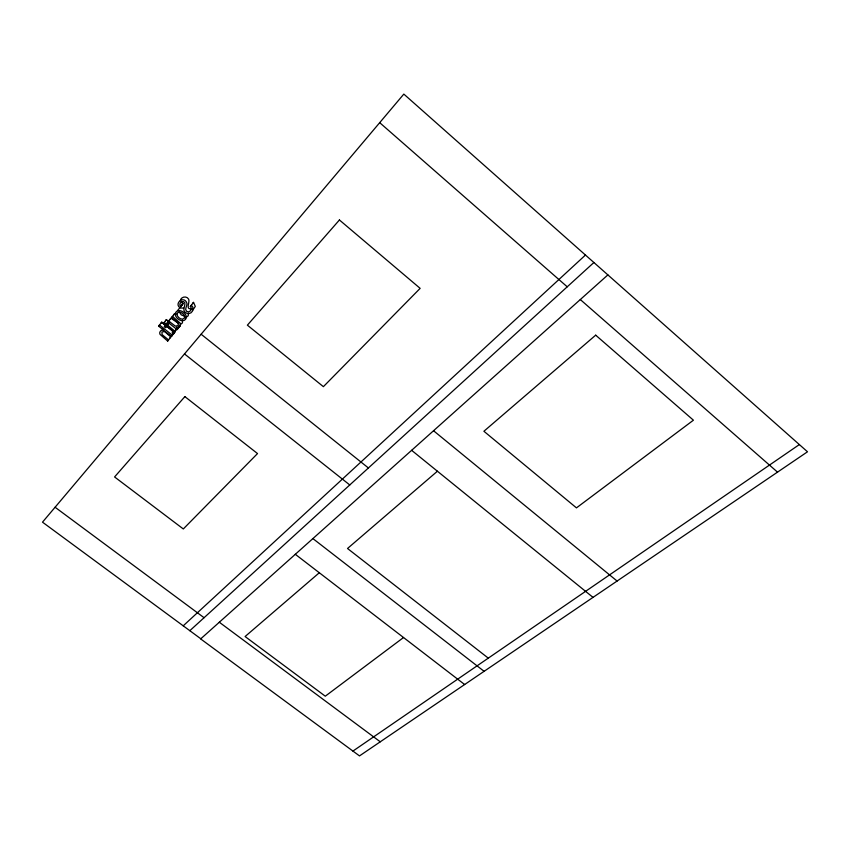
<?xml version="1.0" encoding="UTF-8"?>
<svg xmlns="http://www.w3.org/2000/svg" width="850" height="850" viewBox="0 0 850 850"><rect width="100%" height="100%" fill="white"/><g stroke="black" fill="none" stroke-linecap="round" stroke-linejoin="round"><path stroke-width="1.27" d="M169.788 322.214L167.503 325.114L174.165 330.576L174.654 332.382L173.464 333.954L172.21 332.956L172.635 331.149L166.589 326.251L165.474 327.611L164.241 326.634L165.346 325.274L163.264 323.606L166.43 319.589L168.512 321.247M180.296 300.996C180.519 296.799 186.511 295.481 188.604 299.104C190.251 302.164 184.886 310.197 191.845 308.635M177.512 310.622L179.732 307.891L183.558 308.136M162.244 328.939L162.616 328.355M174.675 331.489L176.874 328.578L173.464 333.954M167.652 341.041L168.566 339.926L162.074 334.603L161.968 331.967L164.974 331.447L171.466 336.388L174.601 332.361L161.776 322.15L158.599 326.166C168.799 334.231 161.5 326.921 159.789 332.467A3.602 2.741 37.5 0 0 160.119 334.454L167.652 341.041L170.776 337.004L163.827 330.799M169.299 320.269L167.822 322.224L177.066 329.587L180.136 325.614L179.265 326.676M182.028 301.718L183.069 303.663L179.871 307.732C174.282 303.641 182.835 295.981 186.394 301.962C188.7 304.948 183.749 308.624 186.596 311.291C189.465 313.586 193.12 308.741 190.347 306.446L193.534 302.366L195.309 306.414L192.748 310.165M179.871 307.732L183.069 303.663M165.474 327.611L166.972 325.688M163.264 323.606L164.178 322.469L166.271 324.137L170.977 318.197L178.638 323.499M168.736 321.077L175.302 326.103L178.266 325.614L178.202 323L171.594 317.549L174.76 313.533L173.825 314.67M158.599 326.166L159.513 325.04L172.391 335.272L171.466 336.388M160.863 323.287L161.776 322.15M165.516 320.726L166.43 319.589M166.271 324.137L167.057 323.159L168.3 324.137L167.503 325.114M170.064 319.334L170.977 318.197M171.594 317.549L172.518 316.402L180.179 323.127L179.881 326.326L178.362 327.356L176.439 327.271L177.937 328.514L177.066 329.587M190.347 306.446L191.346 305.235C194.703 307.647 192.844 313.225 188.891 313.586A4.165 3.241 37.9 0 1 186.256 312.97C181.443 310.877 185.534 306.117 184.822 302.706C182.591 299.232 177.629 304.045 180.848 306.521M192.546 303.578L193.534 302.366M169.873 338.119L170.776 337.004M173.676 333.476L174.601 332.361M183.218 625.823L585.469 255.042M189.826 630.689L593.895 262.512M607.878 274.901L200.653 638.913L359.497 755.905L807.5 451.786L403.824 94.095L42.5 522.166L200.802 638.775M319.303 572.751L245.097 636.533L325.284 696.192L403.538 637.521M437.41 471.219L347.522 548.494L488.293 658.134M352.931 751.081L799.351 444.571M180.561 324.456L182.474 322.83L182.389 320.227M185.428 317.879L188.232 315.764L188.413 313.129M184.864 316.328L181.284 314.882L179.116 311.727M219.311 622.232L380.269 741.806M55.091 507.248L204.074 617.706M295.311 554.296L464.652 684.526M312.885 538.581L484.107 671.319M184.492 353.94L349.775 484.957M201.131 334.231L368.411 467.967M411.634 450.319L593.024 597.38M433.543 430.737L617.089 581.039M580.306 299.551L777.516 472.132M379.706 122.666L567.226 286.811M181.411 304.183L182.091 304.863M176.906 314.011C176.949 317.05 181.496 320.801 184.206 318.378C186.214 315.053 180.211 310.282 177.395 312.938L176.906 314.011M175.291 313.491C174.579 318.761 184.184 324.222 186.32 317.815C187.053 312.534 177.395 307.041 175.291 313.491M184.875 396.61L114.58 476.956L183.313 528.955L257.529 453.571L184.875 396.61M339.426 219.98L247.382 325.168L323.393 386.665L420.144 288.362L339.426 219.98M595.691 335.166L483.905 431.258L576.459 507.875L693.419 420.197L595.691 335.166"/></g></svg>
